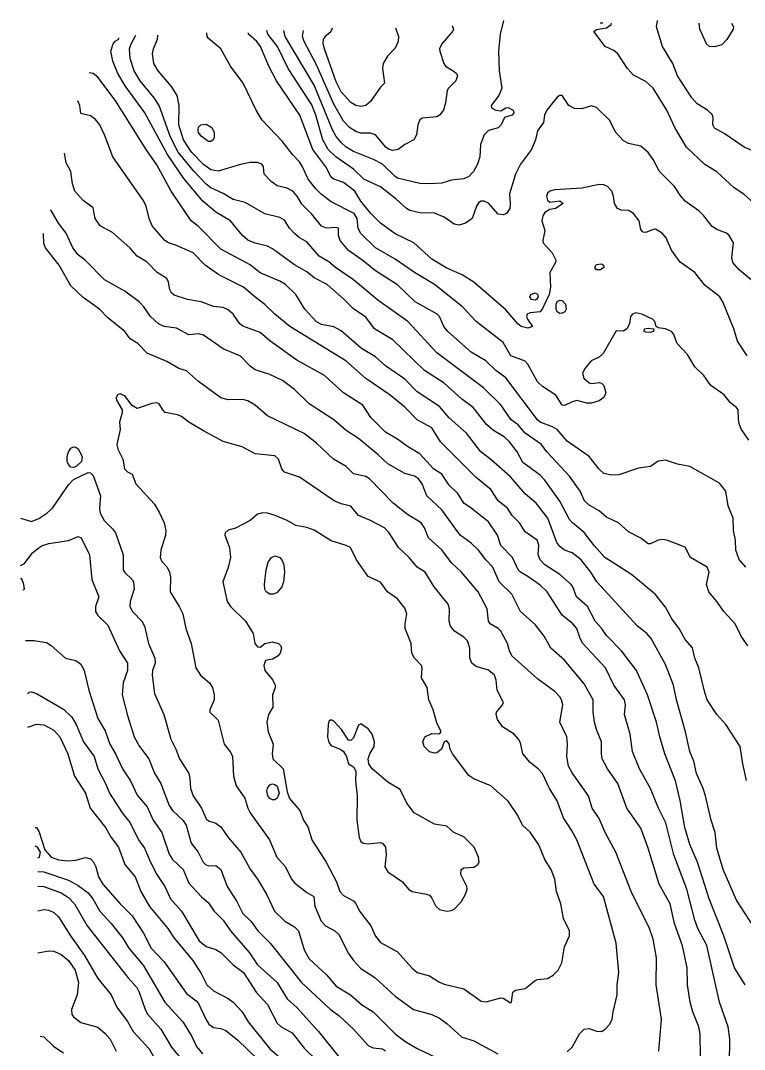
# Model space of a CAD drawing. Header units: inches. Extents: x 3311818 to 3313075, y 1372003 to 1372737.
# Drawn here: x 3311817.6 to 3311929.9, y 1372568 to 1372727.6 of the extents above; entities that cross this region are included whole.
import ezdxf

# ---------------------------------------------------------------- set-up
doc = ezdxf.new("R2010")
doc.units = ezdxf.units.IN
doc.header["$MEASUREMENT"] = 0

msp = doc.modelspace()

# ---------------------------------------------------------------- linework, layer by layer
for points, elevation in [([(3311892.46, 1372727.63), (3311891.98, 1372725.53), (3311891.73, 1372722.86), (3311891.83, 1372719.82), (3311892.23, 1372717.15), (3311891.78, 1372716), (3311890.58, 1372714.48), (3311890.63, 1372714.1), (3311891.29, 1372713.72), (3311892.06, 1372713.64), (3311892.83, 1372714.08), (3311893.21, 1372714.12), (3311893.97, 1372713.75), (3311894.11, 1372713.34), (3311893.83, 1372712.95), (3311892.66, 1372712.57), (3311892.12, 1372711.43), (3311891.68, 1372710.98), (3311890.16, 1372710.57), (3311889.5, 1372709.91), (3311888.9, 1372708.38), (3311888.79, 1372706.48), (3311888.46, 1372705.33), (3311887.84, 1372704.19), (3311887.12, 1372703.43), (3311886.35, 1372703.1), (3311884.44, 1372702.88), (3311882.92, 1372702.43), (3311881.01, 1372702.28), (3311879.49, 1372702.34), (3311876.06, 1372703.2), (3311875.66, 1372703.43), (3311873.73, 1372705.33), (3311872.33, 1372706.09), (3311869.19, 1372707.3), (3311868.08, 1372708), (3311867.29, 1372708.72), (3311866.53, 1372709.67), (3311865.96, 1372710.67), (3311863.1, 1372717.63), (3311858.6, 1372725.15), (3311858.38, 1372726.1)], 4499), ([(3311884.51, 1372726.87), (3311884.73, 1372726.29), (3311884.58, 1372725.91), (3311882.93, 1372724.01), (3311882.57, 1372723.25), (3311882.6, 1372722.86), (3311883.23, 1372720.96), (3311883.49, 1372720.58), (3311884.82, 1372719.75), (3311885.19, 1372719.43), (3311885.34, 1372719.05), (3311885.11, 1372718.29), (3311883.93, 1372717.15), (3311883.72, 1372716.77), (3311883.51, 1372714.86), (3311883.19, 1372713.72), (3311882.58, 1372712.95), (3311882.15, 1372712.72), (3311879.87, 1372712.5), (3311879.49, 1372712.23), (3311879.2, 1372711.43), (3311878.96, 1372709.91), (3311878.55, 1372709.14), (3311877.2, 1372708.41), (3311876.13, 1372707.62), (3311875.29, 1372707.46), (3311874.74, 1372707.62), (3311874.24, 1372708), (3311872.62, 1372709.92), (3311871.86, 1372710.15), (3311870.34, 1372710.15), (3311869.58, 1372710.4), (3311868.58, 1372711.05), (3311867.67, 1372712.02), (3311866.15, 1372714.66), (3311863.48, 1372720.78), (3311861.56, 1372724.39), (3311861.32, 1372725.15), (3311861.45, 1372726.1)], 4500), ([(3311875.73, 1372726.49), (3311876.17, 1372725.15), (3311876.16, 1372724.39), (3311875.67, 1372723.36), (3311874.46, 1372722.1), (3311873.79, 1372720.96), (3311873.71, 1372720.2), (3311874, 1372717.91), (3311873.39, 1372717.28), (3311871.86, 1372715.06), (3311871.1, 1372714.48), (3311870.34, 1372714.29), (3311869.58, 1372714.43), (3311868.81, 1372714.9), (3311867.29, 1372716.58), (3311866.53, 1372718.13), (3311864.7, 1372723.25), (3311864.48, 1372724.01), (3311864.54, 1372724.77), (3311865, 1372725.38), (3311865.7, 1372725.91), (3311866.01, 1372726.49)], 4501), ([(3311931.4, 1372699.23), (3311929.8, 1372700.68), (3311928.27, 1372701.69), (3311925.6, 1372704.15), (3311923.7, 1372705.3), (3311920.88, 1372708), (3311919.09, 1372711.05), (3311917.82, 1372713.72), (3311915.69, 1372717.15), (3311914.55, 1372718.18), (3311912.64, 1372719.18), (3311911.74, 1372720.2), (3311910.22, 1372722.48), (3311909.6, 1372723), (3311908.24, 1372723.63), (3311906.48, 1372725.91), (3311906.93, 1372726.25), (3311908.45, 1372726.49), (3311909.21, 1372727.02), (3311909.25, 1372727.25)], 4499), ([(3311907.5, 1372727.29), (3311907.88, 1372727.29)], 4498), ([(3311932.08, 1372706.99), (3311929.82, 1372708), (3311926.75, 1372710.13), (3311925.22, 1372710.96), (3311924.99, 1372711.43), (3311925.02, 1372712.57), (3311924.84, 1372713.04), (3311924.12, 1372713.72), (3311922.55, 1372714.7), (3311921.69, 1372715.62), (3311919.5, 1372719.05), (3311918.74, 1372720.96), (3311917.18, 1372723.63), (3311916.22, 1372726.68), (3311916.37, 1372727.63)], 4500), ([(3311927.88, 1372727.25), (3311928.15, 1372726.68), (3311928.14, 1372726.29), (3311927.13, 1372724.71), (3311926.37, 1372723.84), (3311925.22, 1372723.53), (3311924.46, 1372723.62), (3311923.98, 1372724.01), (3311922.95, 1372726.29), (3311922.87, 1372727.25)], 4501), ([(3311930.18, 1372609.75), (3311929.61, 1372612.33), (3311929.23, 1372615), (3311927, 1372618.43), (3311925.6, 1372620), (3311924.1, 1372622.24), (3311923.7, 1372623.4), (3311922.81, 1372627.2), (3311922.19, 1372628.72), (3311921.79, 1372630.33), (3311920.65, 1372631.64), (3311919.76, 1372633.3), (3311918.6, 1372634.82), (3311917.6, 1372636.62), (3311916.07, 1372638.61), (3311912.37, 1372641.68), (3311908.21, 1372644.35), (3311906.55, 1372646.19), (3311905.02, 1372648.23), (3311903.21, 1372649.69), (3311902.73, 1372650.24), (3311901.21, 1372653.08), (3311898.92, 1372656.32), (3311898.16, 1372657.09), (3311895.49, 1372659.08), (3311894.58, 1372660.74), (3311893.39, 1372662.26), (3311892.59, 1372663.03), (3311890.92, 1372664.05), (3311889.89, 1372664.93), (3311887.76, 1372667.6), (3311885.96, 1372668.97), (3311883.3, 1372671.39), (3311880.22, 1372673.32), (3311875.29, 1372678.1), (3311872.46, 1372679.8), (3311871.1, 1372681.64), (3311869.19, 1372682.89), (3311867.77, 1372684.37), (3311865.14, 1372686.66), (3311863.1, 1372687.71), (3311861.95, 1372688.66), (3311860.05, 1372689.74), (3311856.62, 1372692.24), (3311855.85, 1372692.62), (3311853.95, 1372693.08), (3311852.81, 1372693.57), (3311851.97, 1372694.28), (3311850.14, 1372696.54), (3311847.85, 1372697.91), (3311845.81, 1372699.61), (3311842.9, 1372703.14), (3311840.35, 1372706.86), (3311836.85, 1372713.34), (3311833.78, 1372717.53), (3311832.62, 1372719.43), (3311831.85, 1372721.34), (3311831.56, 1372722.86), (3311831.9, 1372724.01), (3311832.22, 1372724.44), (3311832.82, 1372724.77), (3311832.82, 1372724.96)], 4493), ([(3311930.4, 1372630.63), (3311929.34, 1372632.15), (3311928.42, 1372634.06), (3311926.66, 1372635.97), (3311925.61, 1372637.49), (3311924.32, 1372639.01), (3311923.96, 1372640.16), (3311924.4, 1372642.06), (3311924.09, 1372642.83), (3311921.51, 1372644.35), (3311920.65, 1372645.93), (3311917.98, 1372646.99), (3311917.22, 1372647.15), (3311916.46, 1372647), (3311915.31, 1372646.43), (3311914.93, 1372646.43), (3311913.79, 1372647.33), (3311911.88, 1372648.33), (3311910.35, 1372649.69), (3311908.45, 1372650.61), (3311907.31, 1372651.6), (3311905.78, 1372652.46), (3311905.07, 1372653.12), (3311904.38, 1372654.64), (3311902.73, 1372656.96), (3311899.2, 1372660.74), (3311898.38, 1372661.88), (3311895.87, 1372663.61), (3311894.75, 1372664.93), (3311893.68, 1372665.69), (3311892.06, 1372668.02), (3311889.39, 1372670.67), (3311882.15, 1372676.1), (3311877.64, 1372680.94), (3311873.01, 1372684.27), (3311869.23, 1372687.42), (3311866.42, 1372689.32), (3311865.38, 1372690.19), (3311863.86, 1372691.1), (3311861.95, 1372693.29), (3311860.81, 1372693.93), (3311860.05, 1372694.59), (3311859.29, 1372695.45), (3311858.52, 1372696.69), (3311857.76, 1372697.07), (3311855.47, 1372697.64), (3311852.42, 1372699.41), (3311850.52, 1372699.85), (3311848.99, 1372700.79), (3311847.09, 1372701.7), (3311846.33, 1372702.27), (3311844.42, 1372704.26), (3311842.02, 1372707.24), (3311840.84, 1372709.52), (3311839.05, 1372714.48), (3311838.29, 1372715.62), (3311836.1, 1372718.29), (3311835.18, 1372719.82), (3311834.56, 1372721.72), (3311834.47, 1372723.25), (3311834.69, 1372724.01), (3311835.45, 1372725.34)], 4494), ([(3311930.1, 1372642.83), (3311929.03, 1372644.05), (3311928.56, 1372645.49), (3311928.46, 1372647.02), (3311928.16, 1372648.54), (3311928.13, 1372650.45), (3311927.33, 1372652.35), (3311926.97, 1372654.64), (3311925.98, 1372655.89), (3311921.41, 1372658.46), (3311919.5, 1372658.79), (3311917.6, 1372659.42), (3311916.46, 1372659.26), (3311915.31, 1372658.45), (3311913.41, 1372658.18), (3311910.36, 1372657.14), (3311909.21, 1372657.1), (3311908.07, 1372657.38), (3311907.31, 1372658.06), (3311905.8, 1372659.98), (3311902.35, 1372662.38), (3311900.83, 1372664.17), (3311900.07, 1372664.62), (3311898.2, 1372665.31), (3311897.78, 1372665.67), (3311892.83, 1372672.19), (3311891.3, 1372673.35), (3311889.75, 1372674.84), (3311887.49, 1372676.2), (3311883.85, 1372679.41), (3311883.25, 1372680.18), (3311882.57, 1372681.7), (3311882.18, 1372682.08), (3311878.79, 1372683.99), (3311876.06, 1372686.61), (3311872.62, 1372688.79), (3311870.72, 1372690.36), (3311868.43, 1372691.95), (3311867.12, 1372693.52), (3311866.86, 1372694.28), (3311866.87, 1372695.42), (3311866.53, 1372695.54), (3311865, 1372695.45), (3311864.24, 1372695.76), (3311862.72, 1372697.6), (3311861.19, 1372699.15), (3311860.48, 1372700.38), (3311859.82, 1372701.14), (3311858.9, 1372701.61), (3311857.38, 1372702), (3311856.45, 1372702.66), (3311855.36, 1372703.81), (3311855.25, 1372704.95), (3311855.01, 1372705.33), (3311854.33, 1372705.62), (3311853.19, 1372705.59), (3311851.66, 1372705.29), (3311848.23, 1372704.26), (3311847.09, 1372704.45), (3311845.95, 1372705.28), (3311844.05, 1372707.24), (3311842.83, 1372709.14), (3311842.13, 1372711.43), (3311842.17, 1372714.48), (3311841.83, 1372716), (3311840.99, 1372717.38), (3311838.9, 1372719.82), (3311838.24, 1372720.96), (3311838.03, 1372722.48), (3311838.18, 1372723.25), (3311838.8, 1372724.77), (3311838.84, 1372725.34)], 4495), ([(3311930.56, 1372662.56), (3311929.42, 1372664.17), (3311929.1, 1372664.93), (3311928.94, 1372665.69), (3311928.91, 1372667.22), (3311928.65, 1372667.63), (3311927.63, 1372668.36), (3311926.75, 1372669.56), (3311924.65, 1372671.03), (3311923.58, 1372672.55), (3311922.17, 1372673.89), (3311921.03, 1372675.83), (3311919.44, 1372677.51), (3311918.86, 1372679.03), (3311918.53, 1372679.41), (3311917.6, 1372679.82), (3311916.46, 1372679.98), (3311916.19, 1372680.18), (3311915.98, 1372680.94), (3311915.58, 1372681.32), (3311913.95, 1372682.08), (3311913.03, 1372682.27), (3311912.5, 1372682.08), (3311912.2, 1372681.7), (3311912.03, 1372680.56), (3311911.61, 1372679.8), (3311911.12, 1372679.45), (3311909.98, 1372679.49), (3311907.97, 1372675.98), (3311907.31, 1372675.4), (3311906.1, 1372674.84), (3311905.15, 1372673.7), (3311904.76, 1372672.94), (3311904.96, 1372672.17), (3311905.78, 1372671.42), (3311906.16, 1372671.33), (3311907.31, 1372671.48), (3311907.69, 1372671.36), (3311908.07, 1372671.01), (3311908.38, 1372669.89), (3311908.07, 1372669.17), (3311907.31, 1372668.63), (3311906.16, 1372668.28), (3311905.4, 1372668.3), (3311903.88, 1372668.67), (3311903.12, 1372668.48), (3311901.97, 1372667.9), (3311901.59, 1372667.95), (3311900.59, 1372669.51), (3311898.54, 1372670.84), (3311897.78, 1372671.58), (3311896.26, 1372674.35), (3311895.87, 1372674.77), (3311893.61, 1372675.6), (3311892.44, 1372677.69), (3311888.25, 1372680.96), (3311886.13, 1372683.23), (3311881.77, 1372686.69), (3311878.65, 1372688.56), (3311875.67, 1372690.62), (3311872.62, 1372692.37), (3311870.28, 1372694.66), (3311869.95, 1372695.42), (3311869.78, 1372696.95), (3311869.31, 1372697.71), (3311865.76, 1372699.5), (3311864.24, 1372700.65), (3311863.37, 1372701.52), (3311862.17, 1372703.05), (3311861.31, 1372704.95), (3311860.81, 1372705.7), (3311859.72, 1372706.86), (3311858.14, 1372708.92), (3311855.05, 1372712.19), (3311854.12, 1372713.72), (3311852.09, 1372717.91), (3311850.12, 1372720.58), (3311848.63, 1372723.25), (3311846.71, 1372724.87), (3311846.52, 1372725.15), (3311846.47, 1372725.72)], 4496), ([(3311930.31, 1372675.6), (3311928.79, 1372677.89), (3311928.21, 1372679.8), (3311926.51, 1372683.99), (3311926.05, 1372684.75), (3311923.7, 1372686.58), (3311922.16, 1372688.56), (3311919.89, 1372690.16), (3311918.55, 1372691.99), (3311917.7, 1372693.9), (3311917.11, 1372694.66), (3311916.07, 1372695.25), (3311915.69, 1372695.22), (3311914.55, 1372694.73), (3311914.17, 1372694.79), (3311913.79, 1372695.21), (3311913.55, 1372696.57), (3311912.68, 1372697.71), (3311911.88, 1372698.15), (3311910.74, 1372698.21), (3311910.15, 1372698.47), (3311909.69, 1372699.23), (3311909.57, 1372700.38), (3311909.32, 1372701.14), (3311908.64, 1372701.9), (3311908.07, 1372702.15), (3311907.31, 1372702.19), (3311904.64, 1372701.61), (3311900.45, 1372701.38), (3311899.69, 1372701.18), (3311899.3, 1372700.85), (3311899.14, 1372700.38), (3311899.3, 1372699.79), (3311899.69, 1372699.47), (3311901.21, 1372699.66), (3311901.72, 1372699.23), (3311900.53, 1372698.47), (3311899.69, 1372698.32), (3311898.92, 1372697.87), (3311898.58, 1372697.33), (3311898.42, 1372696.57), (3311898.91, 1372695.04), (3311898.57, 1372693.52), (3311898.63, 1372693.14), (3311900.06, 1372691.61), (3311900.6, 1372690.47), (3311900.57, 1372690.09), (3311899.66, 1372688.56), (3311899.8, 1372686.28), (3311899.57, 1372685.13), (3311898.54, 1372682.97), (3311898.16, 1372682.47), (3311896.64, 1372682.28), (3311896.18, 1372682.08), (3311896.07, 1372681.7), (3311896.19, 1372681.32), (3311896.99, 1372680.18), (3311896.26, 1372679.89), (3311895.24, 1372680.18), (3311894.73, 1372680.56), (3311892.83, 1372682.74), (3311887.87, 1372687.05), (3311886.07, 1372688.18), (3311883.68, 1372689.21), (3311881.39, 1372690.59), (3311878.56, 1372693.14), (3311875.67, 1372694.53), (3311873.41, 1372696.18), (3311871.91, 1372697.71), (3311870.35, 1372699.61), (3311869.41, 1372701.14), (3311867.67, 1372702.53), (3311866.15, 1372703.01), (3311865.76, 1372703.32), (3311864.9, 1372704.95), (3311862.92, 1372707.62), (3311860.89, 1372712.95), (3311857.25, 1372718.29), (3311856.07, 1372720.58), (3311854.78, 1372723.63), (3311854.19, 1372724.39), (3311852.91, 1372725.53), (3311852.91, 1372725.72)], 4497), ([(3311930.94, 1372687.42), (3311929.03, 1372688.94), (3311928.09, 1372690.09), (3311927.89, 1372690.85), (3311928.15, 1372693.14), (3311927.52, 1372694.28), (3311927.09, 1372694.66), (3311925.6, 1372695.2), (3311924.84, 1372695.69), (3311923.57, 1372697.33), (3311922.77, 1372698.09), (3311920.65, 1372699.63), (3311919.99, 1372700.38), (3311919.03, 1372701.9), (3311916.69, 1372704.19), (3311915.73, 1372706.09), (3311914.93, 1372707.14), (3311913.79, 1372708.13), (3311911.88, 1372708.54), (3311911.12, 1372708.97), (3311909.93, 1372710.29), (3311908.94, 1372712.19), (3311906.93, 1372714.14), (3311906.16, 1372714.42), (3311904.64, 1372713.92), (3311903.5, 1372713.97), (3311902.63, 1372714.48), (3311901.59, 1372716.03), (3311901.21, 1372716.03), (3311900.83, 1372715.76), (3311899.22, 1372713.72), (3311898.87, 1372712.95), (3311898.71, 1372711.81), (3311897.78, 1372710.54), (3311897.46, 1372709.14), (3311896.83, 1372707.62), (3311895.11, 1372705.33), (3311894.35, 1372703.79), (3311893.41, 1372700.76), (3311893.54, 1372699.23), (3311893.45, 1372698.47), (3311892.96, 1372697.71), (3311892.44, 1372697.5), (3311891.68, 1372697.61), (3311890.16, 1372699.29), (3311889.49, 1372699.61), (3311889.01, 1372699.6), (3311888.63, 1372699.36), (3311888.28, 1372698.85), (3311887.61, 1372696.95), (3311886.61, 1372696.18), (3311885.58, 1372695.91), (3311884.82, 1372696.04), (3311883.3, 1372697.11), (3311881.77, 1372697.75), (3311879.49, 1372697.8), (3311877.96, 1372698.16), (3311877.41, 1372698.47), (3311875.78, 1372700), (3311873.39, 1372701.85), (3311870.82, 1372703.05), (3311869.21, 1372704.57), (3311866.47, 1372706.48), (3311865.28, 1372707.62), (3311864.47, 1372709.14), (3311863.38, 1372712.95), (3311862.72, 1372714.55), (3311859.05, 1372720.2), (3311857.4, 1372723.63), (3311855.94, 1372725.53), (3311855.77, 1372726.1)], 4498), ([(3311931.32, 1372587.02), (3311928.65, 1372591.16), (3311926.59, 1372595.95), (3311925.6, 1372599.26), (3311925.31, 1372601.66), (3311924.71, 1372603.57), (3311923.85, 1372607.38), (3311923.49, 1372608.52), (3311922.41, 1372610.81), (3311922, 1372612.72), (3311921.38, 1372614.24), (3311920.71, 1372617.29), (3311919.31, 1372622.24), (3311918.88, 1372624.53), (3311917.6, 1372627.72), (3311915.41, 1372631.77), (3311914.75, 1372632.54), (3311913.3, 1372633.68), (3311906.99, 1372640.54), (3311906.06, 1372642.06), (3311904.55, 1372643.97), (3311903.12, 1372645.06), (3311901.97, 1372645.49), (3311901.21, 1372646.03), (3311900.77, 1372646.64), (3311899.36, 1372650.45), (3311897.53, 1372652.74), (3311895.87, 1372654.21), (3311893.59, 1372656.84), (3311890.54, 1372659.55), (3311888.98, 1372660.74), (3311886.73, 1372663.64), (3311884.06, 1372666), (3311882.53, 1372667.75), (3311879.1, 1372670.05), (3311877.2, 1372672), (3311874.18, 1372674.08), (3311872.62, 1372675.44), (3311870.44, 1372676.75), (3311867.29, 1372679.51), (3311866.15, 1372680.13), (3311864.24, 1372680.5), (3311863.48, 1372680.87), (3311861.68, 1372682.84), (3311860.25, 1372685.13), (3311858.68, 1372686.66), (3311857.76, 1372687.22), (3311854.71, 1372688.51), (3311853.19, 1372689.72), (3311848.61, 1372692.19), (3311845.18, 1372695.7), (3311844.01, 1372696.57), (3311840.94, 1372701.14), (3311838.7, 1372705.24), (3311837.05, 1372707.62), (3311832.22, 1372715.28), (3311829.56, 1372718.87), (3311828.79, 1372719.42), (3311828.22, 1372719.54)], 4492), ([(3311929.99, 1372578.03), (3311928.35, 1372580.7), (3311926.65, 1372585.66), (3311924.39, 1372591.37), (3311922.59, 1372597.09), (3311921.41, 1372599.83), (3311920.64, 1372602.43), (3311919.9, 1372606.62), (3311919.16, 1372609.67), (3311917.54, 1372613.86), (3311916.72, 1372616.53), (3311916.25, 1372618.81), (3311914.82, 1372623.01), (3311913.11, 1372626.82), (3311910.79, 1372629.87), (3311908.45, 1372632.21), (3311907.69, 1372633.38), (3311906.7, 1372634.44), (3311905.54, 1372636.73), (3311903.81, 1372638.25), (3311903.26, 1372639.78), (3311902.98, 1372640.16), (3311901.21, 1372641.68), (3311898.92, 1372643.2), (3311898.16, 1372643.96), (3311897.87, 1372644.73), (3311897.97, 1372646.26), (3311897.71, 1372647.02), (3311895.87, 1372648.34), (3311894.98, 1372649.69), (3311893.84, 1372650.83), (3311893.12, 1372651.97), (3311891.67, 1372653.12), (3311890.54, 1372654.86), (3311888.25, 1372656.77), (3311882.7, 1372662.26), (3311881.39, 1372664.44), (3311879.1, 1372665.68), (3311877.2, 1372667.66), (3311874.91, 1372669.54), (3311871.1, 1372672.12), (3311868.02, 1372674.84), (3311859.32, 1372680.18), (3311857, 1372682.09), (3311855.47, 1372683.59), (3311853.88, 1372684.75), (3311852.15, 1372686.28), (3311848.33, 1372688.18), (3311846.19, 1372689.71), (3311844.31, 1372691.61), (3311841.75, 1372692.76), (3311840.51, 1372693.14), (3311839.93, 1372693.52), (3311837.99, 1372695.8), (3311837.53, 1372696.95), (3311837.06, 1372698.85), (3311836.66, 1372699.61), (3311831.89, 1372706.48), (3311830.58, 1372709.91), (3311829.85, 1372711.43), (3311829.18, 1372712.29), (3311828.41, 1372712.86), (3311826.89, 1372713.2), (3311826.76, 1372714.48), (3311826.51, 1372715.07), (3311826.32, 1372715.07)], 4491), ([(3311847.43, 1372709.14), (3311847.09, 1372708.88), (3311846.71, 1372708.89), (3311845.56, 1372709.7), (3311845.18, 1372710.24), (3311845.09, 1372710.67), (3311845.18, 1372711.1), (3311845.52, 1372711.43), (3311846.33, 1372711.54), (3311847.21, 1372711.05), (3311847.59, 1372710.29), (3311847.6, 1372709.52), (3311847.43, 1372709.14)], 4496), ([(3311927.54, 1372565.84), (3311927.6, 1372569.65), (3311927.34, 1372571.55), (3311926.01, 1372575.36), (3311924.03, 1372584.13), (3311922.66, 1372586.8), (3311922.17, 1372588.1), (3311920.91, 1372592.9), (3311918.91, 1372598.23), (3311917.67, 1372603.19), (3311916.55, 1372605.47), (3311915.31, 1372608.52), (3311913.58, 1372611.57), (3311912.49, 1372614.24), (3311912.12, 1372616.91), (3311911.25, 1372619.96), (3311911.39, 1372621.48), (3311911.25, 1372622.24), (3311909.6, 1372624.53), (3311908.29, 1372627.2), (3311904.82, 1372631.01), (3311904.4, 1372631.77), (3311903.88, 1372633.31), (3311903.25, 1372634.06), (3311901.59, 1372635.39), (3311899.26, 1372639.01), (3311898.16, 1372640.03), (3311896.26, 1372641.4), (3311895.11, 1372642.04), (3311894.77, 1372642.44), (3311893.89, 1372644.35), (3311892.06, 1372646.19), (3311891.54, 1372647.78), (3311890.16, 1372649.87), (3311887.49, 1372652), (3311886.34, 1372652.74), (3311885.39, 1372654.26), (3311884.06, 1372655.56), (3311882.92, 1372657.26), (3311881.63, 1372658.07), (3311879.49, 1372660.4), (3311877.58, 1372661.55), (3311876.06, 1372662.69), (3311874.15, 1372663.79), (3311871.91, 1372666.07), (3311870.66, 1372667.98), (3311867.67, 1372669.88), (3311864.7, 1372672.55), (3311860.43, 1372674.97), (3311856.24, 1372677.95), (3311854.71, 1372679.22), (3311852.04, 1372680.22), (3311851.59, 1372680.56), (3311850.54, 1372682.08), (3311849.76, 1372682.77), (3311848.99, 1372683.11), (3311847.47, 1372683.26), (3311845.56, 1372683.99), (3311843.43, 1372684.37), (3311841.37, 1372685.04), (3311840.99, 1372685.37), (3311840.71, 1372685.89), (3311840.49, 1372687.04), (3311840.23, 1372687.61), (3311838.72, 1372688.56), (3311837.18, 1372690.15), (3311835.65, 1372691.1), (3311834.49, 1372692.37), (3311831.84, 1372694.76), (3311829.9, 1372695.8), (3311829.1, 1372696.95), (3311828.79, 1372698.6), (3311827.27, 1372699.7), (3311825.98, 1372701.14), (3311825.61, 1372702.28), (3311825.36, 1372704.19), (3311824.6, 1372705.55), (3311824.35, 1372707.05)], 4490), ([(3311923.03, 1372566.98), (3311923.01, 1372570.41), (3311922.77, 1372571.55), (3311921.87, 1372573.84), (3311921.46, 1372575.36), (3311921.05, 1372578.03), (3311921, 1372580.7), (3311920.27, 1372584.1), (3311919.04, 1372587.56), (3311918.33, 1372590.61), (3311916.63, 1372593.66), (3311914.88, 1372599.38), (3311913.79, 1372602.34), (3311911.62, 1372605.47), (3311910.23, 1372609.29), (3311908.61, 1372611.57), (3311907.78, 1372613.1), (3311907.67, 1372613.86), (3311907.71, 1372615.76), (3311906.9, 1372617.67), (3311906.58, 1372618.81), (3311906.39, 1372620.34), (3311906.39, 1372622.24), (3311905.02, 1372624.73), (3311901.97, 1372628.42), (3311899.83, 1372630.25), (3311898.78, 1372632.15), (3311897.4, 1372633.93), (3311895.14, 1372635.97), (3311893.8, 1372638.63), (3311891.82, 1372640.54), (3311890.84, 1372642.83), (3311889.73, 1372643.97), (3311888.63, 1372645.48), (3311887.49, 1372646.54), (3311885.76, 1372647.78), (3311882.92, 1372651.75), (3311880.58, 1372653.88), (3311879.89, 1372655.78), (3311879.27, 1372656.55), (3311878.68, 1372656.93), (3311877.2, 1372657.39), (3311874.53, 1372658.85), (3311873.01, 1372660.32), (3311869.96, 1372662.79), (3311868.05, 1372664.03), (3311866.15, 1372665.67), (3311862.33, 1372668.15), (3311860.05, 1372670.41), (3311858.17, 1372671.79), (3311856.24, 1372672.73), (3311853.95, 1372673.47), (3311853.19, 1372674.02), (3311851.66, 1372675.59), (3311848.99, 1372676.71), (3311845.95, 1372678.8), (3311845.18, 1372679.04), (3311843.66, 1372678.9), (3311841.75, 1372679.92), (3311839.85, 1372680.17), (3311838.93, 1372680.56), (3311837.71, 1372681.7), (3311836.69, 1372683.23), (3311835.95, 1372683.99), (3311833.75, 1372685.63), (3311830.57, 1372687.42), (3311827.65, 1372690.4), (3311826.51, 1372691.29), (3311825.68, 1372692.37), (3311824.65, 1372694.66), (3311823.41, 1372696.18), (3311822.31, 1372698.17), (3311822.12, 1372698.17)], 4489), ([(3311916.59, 1372567.74), (3311917.02, 1372572.7), (3311916.18, 1372578.03), (3311916.25, 1372582.23), (3311915.69, 1372585.14), (3311915.13, 1372586.8), (3311912.32, 1372592.52), (3311909.92, 1372598.61), (3311908.27, 1372601.66), (3311907.31, 1372603.84), (3311906.23, 1372605.47), (3311905.65, 1372607.38), (3311903.12, 1372610.93), (3311902.56, 1372611.95), (3311902.31, 1372613.48), (3311902.43, 1372615.38), (3311902.33, 1372616.53), (3311901.24, 1372618.81), (3311901.69, 1372621.48), (3311901.51, 1372622.24), (3311901.21, 1372622.73), (3311900.45, 1372623.54), (3311897.78, 1372625.52), (3311893.8, 1372629.1), (3311893.4, 1372629.87), (3311893.12, 1372631.01), (3311892.06, 1372632.89), (3311891.68, 1372633.34), (3311890.44, 1372634.06), (3311890.14, 1372634.44), (3311889.96, 1372636.35), (3311888.56, 1372639.01), (3311885.98, 1372642.06), (3311884.44, 1372643.49), (3311882.92, 1372645.54), (3311880.84, 1372647.4), (3311880.21, 1372648.92), (3311879.7, 1372649.69), (3311877.58, 1372650.98), (3311875.39, 1372652.74), (3311871.67, 1372656.55), (3311871.1, 1372656.89), (3311869.19, 1372657.33), (3311868.05, 1372658.47), (3311866.11, 1372659.6), (3311863.48, 1372662.09), (3311861.57, 1372663.57), (3311855.85, 1372666.33), (3311853.95, 1372667.99), (3311852.81, 1372668.66), (3311852.04, 1372668.87), (3311849.76, 1372668.8), (3311848.61, 1372669.1), (3311845.18, 1372671.66), (3311843.28, 1372673.27), (3311842.13, 1372673.63), (3311840.23, 1372674.76), (3311837.18, 1372676.04), (3311835.72, 1372677.51), (3311834.56, 1372678.27), (3311833.73, 1372679.41), (3311831.08, 1372681.52), (3311829.81, 1372682.84), (3311827.27, 1372684.66), (3311825.36, 1372686.5), (3311823.56, 1372689.71), (3311821.44, 1372692.37), (3311821.17, 1372693.06), (3311821.13, 1372694.47), (3311820.98, 1372694.62)], 4488), ([(3311907.53, 1372688.94), (3311906.93, 1372688.94), (3311906.65, 1372689.32), (3311906.93, 1372689.79), (3311907.69, 1372689.91), (3311907.99, 1372689.71), (3311908.03, 1372689.32), (3311907.53, 1372688.94)], 4497), ([(3311897.63, 1372684.37), (3311897.4, 1372684.24), (3311896.82, 1372684.37), (3311896.59, 1372684.75), (3311896.71, 1372685.13), (3311897.4, 1372685.4), (3311897.78, 1372685.19), (3311897.86, 1372684.75), (3311897.63, 1372684.37)], 4498), ([(3311902, 1372682.46), (3311901.59, 1372682.22), (3311901.21, 1372682.2), (3311900.83, 1372682.46), (3311900.67, 1372682.84), (3311900.67, 1372683.61), (3311900.83, 1372684.04), (3311901.21, 1372684.27), (3311901.59, 1372684.18), (3311902.09, 1372683.61), (3311902.2, 1372682.84), (3311902, 1372682.46)], 4497), ([(3311915.74, 1372679.41), (3311915.31, 1372679.24), (3311914.55, 1372679.29), (3311914.32, 1372679.41), (3311914.37, 1372679.8), (3311914.93, 1372679.89), (3311915.79, 1372679.8), (3311915.74, 1372679.41)], 4496), ([(3311902.35, 1372567.65), (3311903.12, 1372568.38), (3311904.26, 1372570.46), (3311905.02, 1372571.18), (3311905.78, 1372571.27), (3311906.93, 1372570.83), (3311907.69, 1372570.78), (3311908.28, 1372571.17), (3311908.98, 1372571.93), (3311909.36, 1372572.7), (3311909.49, 1372573.84), (3311910.14, 1372576.51), (3311910.12, 1372578.03), (3311910.4, 1372579.94), (3311909.97, 1372584.51), (3311908, 1372591.75), (3311906.53, 1372593.66), (3311903.84, 1372600.52), (3311903.04, 1372602.04), (3311901.77, 1372603.95), (3311900.83, 1372606.61), (3311899.61, 1372608.52), (3311898.54, 1372610.83), (3311897.87, 1372611.57), (3311896.64, 1372612.55), (3311895.51, 1372613.86), (3311895.11, 1372615.57), (3311894.82, 1372616.15), (3311894.13, 1372616.91), (3311892.34, 1372618.05), (3311891.53, 1372619.2), (3311891.34, 1372619.96), (3311891.41, 1372620.34), (3311892.33, 1372621.48), (3311892.48, 1372621.86), (3311891.5, 1372623.77), (3311891.37, 1372625.29), (3311891.08, 1372626.06), (3311890.16, 1372626.84), (3311888.25, 1372627.43), (3311887.55, 1372627.96), (3311887.24, 1372628.72), (3311887.27, 1372630.25), (3311886.91, 1372631.39), (3311886.35, 1372631.98), (3311884.9, 1372632.92), (3311884.25, 1372633.68), (3311884.06, 1372634.44), (3311884.13, 1372636.35), (3311883.89, 1372637.11), (3311881.74, 1372639.78), (3311880.31, 1372642.06), (3311879.09, 1372642.83), (3311877.87, 1372644.35), (3311876.19, 1372645.87), (3311874.76, 1372648.16), (3311874.01, 1372648.92), (3311871.86, 1372650.1), (3311870.01, 1372650.83), (3311868.81, 1372652.28), (3311867.29, 1372652.64), (3311866.22, 1372653.12), (3311860.81, 1372656.8), (3311858.52, 1372657.57), (3311858.07, 1372658.07), (3311857.57, 1372659.6), (3311857, 1372660.1), (3311853.95, 1372660.43), (3311851.93, 1372661.5), (3311848.99, 1372662.33), (3311845.95, 1372663.96), (3311843.68, 1372665.31), (3311842.52, 1372666.19), (3311841.88, 1372666.46), (3311840, 1372666.84), (3311839.6, 1372667.22), (3311839.08, 1372668.15), (3311838.7, 1372668.35), (3311837.94, 1372668.23), (3311835.65, 1372667.45), (3311834.89, 1372667.89), (3311833.75, 1372669.43), (3311832.99, 1372669.71), (3311832.61, 1372669.58), (3311832.4, 1372669.12), (3311832.45, 1372668.74), (3311833.29, 1372667.22), (3311833.34, 1372666.84), (3311832.92, 1372665.31), (3311833.02, 1372664.17), (3311832.51, 1372661.88), (3311832.66, 1372661.12), (3311833.41, 1372659.6), (3311833.66, 1372658.07), (3311834.13, 1372657.61), (3311834.89, 1372657.28), (3311835.43, 1372655.78), (3311838.32, 1372652.61), (3311839.08, 1372651.35), (3311839.82, 1372649.69), (3311840.1, 1372648.54), (3311840.05, 1372647.78), (3311839.29, 1372645.49), (3311839.19, 1372644.35), (3311839.47, 1372643.74), (3311840.28, 1372642.83), (3311840.68, 1372642.06), (3311840.79, 1372641.3), (3311840.75, 1372639.01), (3311842.17, 1372636.73), (3311842.71, 1372635.58), (3311843.17, 1372633.3), (3311844.04, 1372631.01), (3311844.73, 1372627.2), (3311845.46, 1372626.06), (3311846.87, 1372624.91), (3311847.31, 1372624.15), (3311847.57, 1372623.01), (3311847.57, 1372622.24), (3311846.91, 1372620.72), (3311846.94, 1372620.34), (3311848.23, 1372619.1), (3311849.12, 1372615.38), (3311850.14, 1372614.16), (3311850.44, 1372613.48), (3311850.61, 1372610.43), (3311850.99, 1372608.9), (3311852.34, 1372607), (3311852.81, 1372605.47), (3311853.2, 1372604.71), (3311856.2, 1372600.52), (3311857.32, 1372597.85), (3311858.65, 1372596.33), (3311859.59, 1372594.42), (3311860.05, 1372593.86), (3311861.95, 1372592.36), (3311863.07, 1372591.75), (3311863.21, 1372590.23), (3311864.21, 1372587.94), (3311864.86, 1372587.18), (3311866.31, 1372586.42), (3311866.91, 1372585.84), (3311868.43, 1372582.88), (3311869.19, 1372581.8), (3311870.34, 1372580.57), (3311872.54, 1372579.18), (3311875.67, 1372576.29), (3311878.52, 1372574.22), (3311881.39, 1372573.42), (3311882.53, 1372572.86), (3311883.68, 1372572.04), (3311885.96, 1372569.99), (3311887.87, 1372569.33), (3311891.61, 1372567.36)], 4487), ([(3311826.19, 1372658.45), (3311825.75, 1372658.31), (3311825.36, 1372658.37), (3311824.98, 1372658.75), (3311824.8, 1372659.21), (3311824.78, 1372659.98), (3311824.98, 1372660.74), (3311825.36, 1372661.29), (3311825.75, 1372661.5), (3311826.13, 1372661.45), (3311826.51, 1372661.18), (3311827.09, 1372659.98), (3311826.98, 1372659.21), (3311826.19, 1372658.45)], 4488), ([(3311817.55, 1372650.43), (3311819.27, 1372649.94), (3311820.41, 1372650.37), (3311821.65, 1372651.21), (3311822.48, 1372651.97), (3311824.98, 1372655.61), (3311825.75, 1372656.45), (3311828.03, 1372657.52), (3311828.41, 1372657.47), (3311828.79, 1372657.04), (3311829.93, 1372653.88), (3311829.79, 1372651.97), (3311829.91, 1372651.21), (3311830.5, 1372650.07), (3311831.84, 1372648.78), (3311832.27, 1372648.16), (3311833.47, 1372644.73), (3311833.48, 1372642.44), (3311833.75, 1372642), (3311834.87, 1372640.92), (3311835.06, 1372640.54), (3311835.18, 1372639.4), (3311834.54, 1372637.49), (3311834.52, 1372636.73), (3311834.93, 1372635.97), (3311836.35, 1372634.44), (3311836.79, 1372633.68), (3311837.38, 1372631.01), (3311838.39, 1372628.72), (3311838.42, 1372627.96), (3311838.03, 1372626.82), (3311837.96, 1372626.06), (3311838.32, 1372623.24), (3311839.76, 1372619.96), (3311840.87, 1372616.15), (3311841.65, 1372614.62), (3311842.2, 1372613.1), (3311843.67, 1372610.81), (3311843.84, 1372610.05), (3311843.9, 1372608.52), (3311844.32, 1372607.38), (3311845.65, 1372605.47), (3311846.33, 1372603.79), (3311846.71, 1372603.46), (3311847.85, 1372603.13), (3311848.61, 1372602.57), (3311849.76, 1372600.88), (3311851.74, 1372598.61), (3311853.19, 1372595.97), (3311854.33, 1372594.42), (3311855.69, 1372592.13), (3311856.96, 1372589.47), (3311858.53, 1372587.94), (3311860.05, 1372587.06), (3311860.67, 1372586.42), (3311861.57, 1372583.48), (3311862.33, 1372582.06), (3311865, 1372579.59), (3311866.53, 1372577.86), (3311868.76, 1372576.51), (3311870.44, 1372574.98), (3311872.24, 1372573.87), (3311875.67, 1372570.44), (3311877.2, 1372569.28), (3311879.1, 1372568.17), (3311882.37, 1372566.6)], 4488), ([(3311893.59, 1372575.26), (3311893.71, 1372575.36), (3311893.95, 1372576.89), (3311894.35, 1372577.22), (3311895.87, 1372577.46), (3311897.4, 1372578.7), (3311897.78, 1372578.86), (3311899.3, 1372579), (3311900.19, 1372579.56), (3311900.95, 1372580.32), (3311901.53, 1372581.46), (3311901.97, 1372583.94), (3311902.72, 1372585.66), (3311902.7, 1372586.42), (3311901.82, 1372588.32), (3311901.36, 1372590.61), (3311900.73, 1372592.52), (3311900.44, 1372594.42), (3311899.88, 1372595.95), (3311898.88, 1372597.47), (3311897.96, 1372599.76), (3311896.64, 1372601.7), (3311895.44, 1372602.81), (3311894.7, 1372604.33), (3311893.21, 1372606.56), (3311890.5, 1372608.9), (3311887.87, 1372610), (3311887.11, 1372610.53), (3311884.56, 1372613.86), (3311884.2, 1372614.62), (3311884.06, 1372615.44), (3311883.68, 1372615.87), (3311883.3, 1372615.76), (3311882.85, 1372614.62), (3311882.15, 1372614.04), (3311881.77, 1372613.99), (3311881.01, 1372614.2), (3311880.18, 1372615), (3311879.97, 1372615.76), (3311880.3, 1372616.53), (3311881.39, 1372617.02), (3311882.53, 1372616.98), (3311882.83, 1372617.29), (3311882.15, 1372618.7), (3311881.57, 1372620.72), (3311880.89, 1372622.24), (3311880.64, 1372624.15), (3311879.76, 1372625.67), (3311879.88, 1372627.2), (3311879.77, 1372627.58), (3311878.67, 1372628.72), (3311878.28, 1372629.49), (3311878.16, 1372631.01), (3311877.24, 1372633.3), (3311877.21, 1372634.06), (3311877.47, 1372635.58), (3311877.2, 1372636.45), (3311876.06, 1372637.92), (3311874.51, 1372639.01), (3311873.39, 1372640.53), (3311871.48, 1372641.38), (3311869.68, 1372643.97), (3311868.77, 1372645.87), (3311868.05, 1372646.22), (3311865.76, 1372646.92), (3311863.1, 1372648.6), (3311861.95, 1372649), (3311860.26, 1372649.3), (3311858.9, 1372650.08), (3311857.04, 1372650.83), (3311855.85, 1372651.2), (3311855.09, 1372651.27), (3311854.33, 1372651.06), (3311853.19, 1372650.05), (3311850.9, 1372648.91), (3311849.76, 1372648.6), (3311849.3, 1372648.16), (3311849.22, 1372647.78), (3311849.96, 1372645.87), (3311850.11, 1372644.35), (3311849.76, 1372642.78), (3311848.94, 1372640.54), (3311849.62, 1372637.49), (3311850.12, 1372636.73), (3311852.45, 1372634.44), (3311853.62, 1372632.54), (3311853.92, 1372631.01), (3311854.33, 1372630.46), (3311854.71, 1372630.4), (3311855.47, 1372631.01), (3311856.62, 1372631.26), (3311857.59, 1372631.01), (3311857.94, 1372630.63), (3311858.05, 1372630.25), (3311857.84, 1372629.49), (3311857.53, 1372629.1), (3311856.62, 1372628.55), (3311855.57, 1372628.34), (3311855.28, 1372627.58), (3311855.47, 1372626.78), (3311856.69, 1372625.29), (3311857.08, 1372624.53), (3311857.08, 1372624.15), (3311856.66, 1372623.01), (3311856.68, 1372621.1), (3311856, 1372619.96), (3311855.75, 1372618.81), (3311855.96, 1372617.29), (3311856.74, 1372615.38), (3311856.58, 1372613.86), (3311856.67, 1372613.1), (3311858.31, 1372611.57), (3311858.9, 1372607.96), (3311859.29, 1372606.96), (3311860.87, 1372605.09), (3311861.46, 1372603.57), (3311862.15, 1372602.43), (3311862.73, 1372600.52), (3311864.96, 1372597.09), (3311866.57, 1372594.04), (3311867.1, 1372592.52), (3311867.67, 1372591.92), (3311869.19, 1372591.07), (3311869.58, 1372590.68), (3311870.12, 1372589.47), (3311871.9, 1372587.18), (3311872.62, 1372585.61), (3311873.39, 1372584.59), (3311876.06, 1372583.16), (3311878.24, 1372580.7), (3311879.1, 1372579.98), (3311881.01, 1372579.43), (3311882.53, 1372578.45), (3311883.3, 1372578.13), (3311886.35, 1372577.44), (3311889.01, 1372575.5), (3311889.78, 1372575.39), (3311892.06, 1372576.04), (3311892.44, 1372575.95), (3311893.59, 1372575.26)], 4486), ([(3311817.55, 1372643.08), (3311818.12, 1372643.34), (3311819.44, 1372645.11), (3311820.79, 1372646.13), (3311821.93, 1372646.53), (3311824.98, 1372646.96), (3311826.51, 1372647.57), (3311826.96, 1372647.4), (3311828.26, 1372644.73), (3311828.6, 1372640.92), (3311829.69, 1372638.25), (3311829.18, 1372636.73), (3311829.16, 1372635.97), (3311829.56, 1372635.33), (3311831.08, 1372633.86), (3311832.92, 1372629.87), (3311834.16, 1372627.96), (3311834.15, 1372626.82), (3311833.45, 1372624.91), (3311833.33, 1372623.01), (3311834.13, 1372619.82), (3311835.17, 1372616.53), (3311835.98, 1372615), (3311837.45, 1372613.1), (3311838.32, 1372610.89), (3311839.31, 1372609.29), (3311840.61, 1372605.86), (3311841.14, 1372605.09), (3311842.72, 1372603.57), (3311843.27, 1372602.81), (3311844.04, 1372600.02), (3311845.09, 1372598.61), (3311845.88, 1372597.09), (3311846.26, 1372596.71), (3311846.71, 1372596.52), (3311847.85, 1372596.56), (3311848.6, 1372595.95), (3311849.63, 1372593.28), (3311851.1, 1372590.99), (3311852.03, 1372589.09), (3311853.26, 1372587.94), (3311854.36, 1372586.42), (3311856.27, 1372584.51), (3311861.12, 1372578.41), (3311865.62, 1372574.22), (3311866.91, 1372573.26), (3311869.19, 1372571.17), (3311871.48, 1372568.62), (3311872.24, 1372568.28), (3311873.69, 1372568.12), (3311874.15, 1372567.78)], 4489), ([(3311856.79, 1372638.63), (3311856.24, 1372638.63), (3311855.66, 1372639.01), (3311855.47, 1372639.4), (3311855.41, 1372640.16), (3311855.67, 1372642.44), (3311855.96, 1372643.59), (3311856.48, 1372644.35), (3311857, 1372644.6), (3311857.76, 1372644.32), (3311858.14, 1372643.88), (3311858.41, 1372643.21), (3311858.5, 1372642.06), (3311858.35, 1372640.54), (3311858.07, 1372639.78), (3311857.38, 1372638.89), (3311856.79, 1372638.63)], 4486), ([(3311817.93, 1372639.33), (3311818.14, 1372639.4), (3311818.04, 1372640.16), (3311817.74, 1372641.01), (3311817.55, 1372641.01)], 4489), ([(3311818.31, 1372631.47), (3311819.65, 1372631.45), (3311821.55, 1372631.14), (3311822.31, 1372630.69), (3311824.5, 1372628.72), (3311826.13, 1372628.36), (3311826.89, 1372627.81), (3311827.44, 1372626.82), (3311828.15, 1372623.77), (3311829.56, 1372619.34), (3311830.7, 1372617.45), (3311831.38, 1372615.38), (3311832.29, 1372613.86), (3311833.35, 1372611.57), (3311834.59, 1372609.67), (3311835.65, 1372607.45), (3311837.18, 1372605.66), (3311838.13, 1372603.57), (3311839.46, 1372601.66), (3311840.61, 1372598.31), (3311841.1, 1372597.47), (3311842.77, 1372595.95), (3311843.66, 1372593.8), (3311845.56, 1372591.72), (3311846.71, 1372590.76), (3311847.61, 1372589.47), (3311848.99, 1372588.08), (3311850.14, 1372586.4), (3311853.05, 1372582.99), (3311854.33, 1372581.17), (3311857.38, 1372578.39), (3311858.9, 1372575.87), (3311860.43, 1372574.51), (3311863.8, 1372570.79), (3311867.13, 1372566.6)], 4490), ([(3311818.62, 1372623.2), (3311818.88, 1372623.44), (3311819.27, 1372623.49), (3311820.03, 1372623.22), (3311824.22, 1372620.83), (3311825.52, 1372619.58), (3311826.19, 1372618.43), (3311827.31, 1372615.76), (3311828.98, 1372613.48), (3311829.54, 1372611.57), (3311830.75, 1372609.29), (3311831.35, 1372607.76), (3311833.31, 1372604.71), (3311834.56, 1372603.19), (3311835.86, 1372600.52), (3311836.8, 1372599.25), (3311837.72, 1372597.09), (3311838.71, 1372595.18), (3311839.92, 1372593.28), (3311840.82, 1372591.37), (3311842.54, 1372589.47), (3311845.25, 1372584.89), (3311846.33, 1372583.97), (3311847.85, 1372583.51), (3311848.61, 1372583.08), (3311850.52, 1372581.15), (3311852.15, 1372579.94), (3311854.1, 1372576.89), (3311855.86, 1372574.98), (3311857.38, 1372572.11), (3311858, 1372571.55), (3311859.67, 1372570.58), (3311861.57, 1372568.2), (3311863.63, 1372566.22)], 4491), ([(3311818.69, 1372618), (3311820.03, 1372618.46), (3311821.17, 1372618.4), (3311822.7, 1372617.55), (3311823.62, 1372616.53), (3311824.88, 1372613.86), (3311825.94, 1372610.43), (3311827.65, 1372607.78), (3311828.36, 1372605.47), (3311830.72, 1372602.43), (3311831.6, 1372600.9), (3311832.73, 1372599.38), (3311833.75, 1372596.71), (3311835.34, 1372594.8), (3311836.2, 1372592.52), (3311837.56, 1372590.19), (3311840.39, 1372586.8), (3311841.38, 1372585.27), (3311844.29, 1372581.84), (3311845.56, 1372579.81), (3311846.45, 1372578.03), (3311847.47, 1372577.12), (3311849.76, 1372575.93), (3311850.52, 1372575.34), (3311851.95, 1372573.84), (3311852.84, 1372572.32), (3311856.24, 1372568.13), (3311861.57, 1372563.5)], 4492), ([(3311884.82, 1372589.79), (3311885.96, 1372590.99), (3311886.6, 1372592.13), (3311886.84, 1372592.9), (3311886.81, 1372593.28), (3311885.85, 1372595.18), (3311885.92, 1372595.95), (3311886.35, 1372596.18), (3311887.87, 1372596.32), (3311888.48, 1372596.71), (3311888.7, 1372597.09), (3311888.61, 1372597.85), (3311887.91, 1372599.38), (3311886.35, 1372601.02), (3311884.8, 1372601.66), (3311883.68, 1372602.67), (3311881.77, 1372602.99), (3311878.61, 1372604.71), (3311877.5, 1372606.24), (3311876.44, 1372608.32), (3311874.53, 1372609.47), (3311872.12, 1372611.57), (3311871.6, 1372612.33), (3311871.51, 1372613.1), (3311871.74, 1372613.86), (3311872.41, 1372615), (3311872.47, 1372615.76), (3311872.13, 1372616.91), (3311871.48, 1372617.77), (3311870.34, 1372618.53), (3311869.96, 1372618.34), (3311869.19, 1372616.37), (3311868.81, 1372615.96), (3311868.43, 1372615.98), (3311867.36, 1372617.67), (3311866.15, 1372618.95), (3311865.76, 1372619.17), (3311865.38, 1372618.91), (3311865.3, 1372618.43), (3311865.2, 1372616.53), (3311865.38, 1372615.61), (3311865.76, 1372615.18), (3311867.16, 1372614.62), (3311867.65, 1372614.24), (3311868.13, 1372613.48), (3311868.41, 1372612.33), (3311869.19, 1372611.87), (3311869.58, 1372611.19), (3311869.5, 1372609.67), (3311869.79, 1372607.38), (3311869.72, 1372603.57), (3311870.11, 1372600.9), (3311870.34, 1372600.3), (3311870.72, 1372600.04), (3311871.48, 1372599.89), (3311873.39, 1372600.11), (3311873.77, 1372599.96), (3311874.15, 1372599.38), (3311874.3, 1372598.23), (3311874.05, 1372596.33), (3311874.53, 1372595.55), (3311876.79, 1372594.04), (3311877.76, 1372592.9), (3311878.29, 1372592.52), (3311880.55, 1372592.13), (3311881.01, 1372591.93), (3311881.39, 1372591.5), (3311881.97, 1372590.23), (3311882.53, 1372589.73), (3311883.68, 1372589.47), (3311884.44, 1372589.57), (3311884.82, 1372589.79)], 4485), ([(3311857.39, 1372607), (3311857, 1372606.74), (3311856.62, 1372606.73), (3311856.24, 1372606.94), (3311855.92, 1372607.38), (3311855.77, 1372608.14), (3311855.85, 1372608.53), (3311856.24, 1372609.05), (3311856.62, 1372609.21), (3311857, 1372609.14), (3311857.38, 1372608.85), (3311857.68, 1372607.76), (3311857.39, 1372607)], 4487), ([(3311819.84, 1372602.45), (3311820.03, 1372602.45), (3311820.41, 1372601.87), (3311821.32, 1372599), (3311822.31, 1372597.84), (3311823.46, 1372597.41), (3311824.98, 1372597.28), (3311826.13, 1372597.4), (3311827.65, 1372597.8), (3311828.41, 1372597.57), (3311828.79, 1372597.18), (3311829.25, 1372596.33), (3311829.66, 1372594.8), (3311830.29, 1372593.66), (3311832.99, 1372590.59), (3311834.89, 1372588.74), (3311836.61, 1372586.04), (3311837.82, 1372583.75), (3311839.85, 1372581.61), (3311843.28, 1372576.69), (3311844.8, 1372575.57), (3311845.18, 1372575.13), (3311846.28, 1372572.7), (3311846.78, 1372571.93), (3311847.47, 1372571.44), (3311848.61, 1372571.28), (3311849.38, 1372570.95), (3311851.28, 1372569.46), (3311854.2, 1372566.6)], 4493), ([(3311820.22, 1372597.73), (3311820.51, 1372597.85), (3311820.63, 1372598.61), (3311820.17, 1372599.38), (3311819.84, 1372599.54)], 4493), ([(3311820.22, 1372595.62), (3311821.17, 1372595.58), (3311824.98, 1372594.3), (3311826.51, 1372593.46), (3311828.03, 1372592.33), (3311828.76, 1372591.37), (3311829.85, 1372589.47), (3311831.62, 1372587.56), (3311833.4, 1372585.27), (3311834.37, 1372583.75), (3311836.57, 1372581.08), (3311839.92, 1372575.36), (3311842.71, 1372572.32), (3311844.11, 1372570.03), (3311844.84, 1372568.5), (3311845.76, 1372567.36)], 4494), ([(3311820.22, 1372593.33), (3311821.17, 1372593.28), (3311823.84, 1372592.31), (3311824.98, 1372591.58), (3311825.92, 1372590.61), (3311827.86, 1372587.18), (3311834.18, 1372579.18), (3311835.57, 1372577.65), (3311835.97, 1372576.89), (3311836.88, 1372574.22), (3311837.31, 1372573.46), (3311839.3, 1372571.17), (3311840.99, 1372568.35), (3311843.34, 1372565.46)], 4495), ([(3311820.22, 1372589.5), (3311821.17, 1372589.74), (3311821.93, 1372589.61), (3311822.7, 1372589.25), (3311823.46, 1372588.58), (3311825.28, 1372585.66), (3311827.46, 1372582.61), (3311829.56, 1372579), (3311831.59, 1372576.51), (3311832.48, 1372574.6), (3311834.13, 1372572.36), (3311835.04, 1372570.79), (3311837.51, 1372568.12), (3311838.7, 1372565.97)], 4496), ([(3311820.22, 1372583.01), (3311821.93, 1372583.31), (3311822.7, 1372583.25), (3311823.84, 1372582.76), (3311824.98, 1372581.8), (3311826.03, 1372580.32), (3311826.53, 1372578.41), (3311826.31, 1372576.51), (3311825.43, 1372574.22), (3311825.52, 1372573.46), (3311825.75, 1372573.06), (3311826.89, 1372572.18), (3311829.56, 1372571.45), (3311830.7, 1372570.51), (3311831.46, 1372569.63), (3311832.4, 1372567.74)], 4497), ([(3311820.6, 1372570.07), (3311821.17, 1372569.96), (3311822.7, 1372568.5), (3311824.22, 1372567.5)], 4498)]:
    msp.add_lwpolyline(points, dxfattribs=dict(elevation=elevation))

doc.saveas('drawing.dxf')
